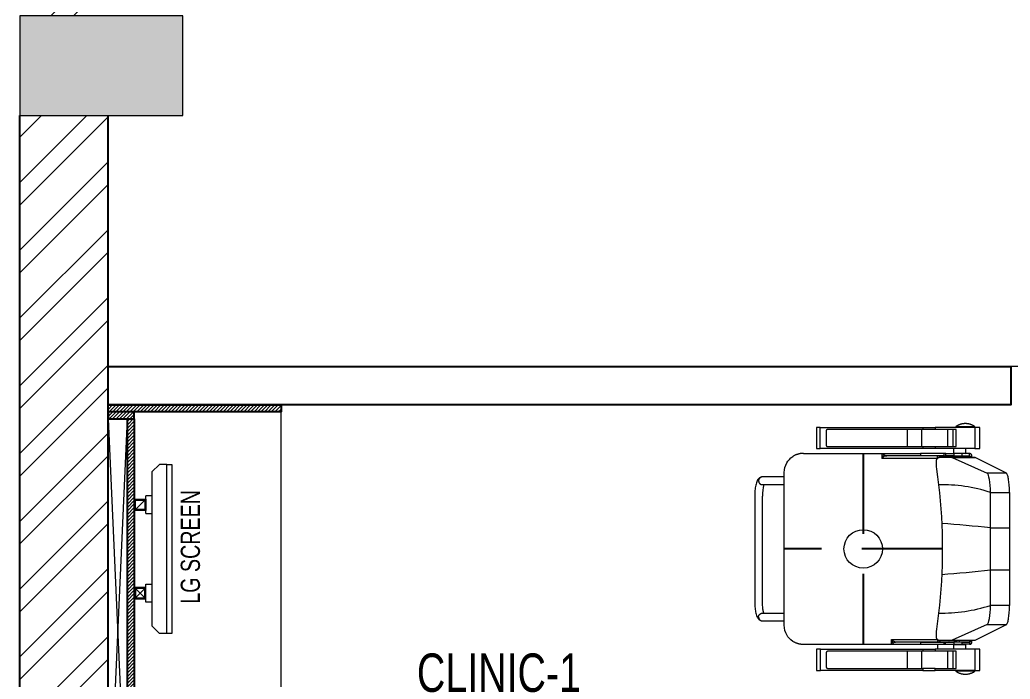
# Model space of a CAD drawing. Header units: feet. Extents: x 9066227 to 9075870, y -6882294 to -6864876.
# Drawn here: x 9066227 to 9068805, y -6870259 to -6868541 of the extents above; entities that cross this region are included whole.
import ezdxf

# ---------------------------------------------------------------- set-up
doc = ezdxf.new("R2010")
doc.units = ezdxf.units.FT
doc.header["$LTSCALE"] = 33
doc.header["$MEASUREMENT"] = 0
doc.linetypes.add('HIDDEN', pattern=[9.525, 6.35, -3.175])
for name, color, linetype, lineweight in [('A-COL', 243, 'Continuous', 9), ('column hatch', 5, 'Continuous', 0), ('Floor-Unit', 1, 'Continuous', 13), ('LENS-DIM', 252, 'Continuous', 5), ('LENS-FURNITURE', 13, 'Continuous', 9), ('LENS-PARTITION', 21, 'Continuous', 25), ('LENS-TEXT', 31, 'Continuous', 5), ('LK-FF&E WALL', 1, 'Continuous', 9), ('LK-FURNITURE', 13, 'Continuous', 9), ('LK-IT', 3, 'Continuous', 18), ('LN-ELEVATION-1', 81, 'Continuous', 25), ('LN-ELEVATION-2', 103, 'Continuous', 20), ('LN-ELEVATION-3', 125, 'Continuous', 18), ('LN-HATCH', 251, 'Continuous', 0), ('TV', 92, 'Continuous', 18)]:
    doc.layers.add(name, color=color, linetype=linetype, lineweight=lineweight)
doc.layers.add('A-WALL', color=1, linetype='Continuous')
doc.styles.add('LK TXT', font='GILC____.TTF', dxfattribs={"height": 100})
doc.styles.get("Standard").update_dxf_attribs({"font": 'GILC____.TTF'})

# ---------------------------------------------------------------- blocks, each defined once
blk = doc.blocks.new('CHAIR UNIT')
blk.add_circle((0, 0), 50.1)
at = {"layer": 'Defpoints', "linetype": 'HIDDEN'}
for p, q in [((0, 205.7), (0, -205.7)), ((-249, 0), (249, 0))]:
    blk.add_line(p, q, dxfattribs=at)
at = {"layer": 'LENS-FURNITURE'}
for points in [[(-197, 372.7), (-237.8, 291.7), (-237.8, 231.2, 0.110434), (-238, 230.4), (-238, 199.5), (-238, 199.4)], [(238, 199.4), (238, 199.5), (238, 230.4, 0.107055), (237.8, 231.2), (237.8, 291.7), (197, 372.7)], [(236, 193.5, -0.026868), (242.5, 193.2), (242.5, 193.5), (242.5, 193.7), (242.4, 194.2), (242.4, 194.5), (242.3, 194.8), (242.3, 195), (242.2, 195.2), (242.2, 195.5), (242.1, 195.7), (242, 196), (242, 196.2), (241.9, 196.5), (241.7, 196.9), (241.5, 197.4), (241.3, 197.9), (241.2, 198.1), (240.9, 198.5), (240.8, 198.8), (240.6, 199), (240.3, 199.4), (240.2, 199.6), (240, 199.8), (239.9, 200), (239.7, 200.2), (239.5, 200.4), (239.4, 200.6), (239.2, 200.7), (239, 200.9), (238.8, 201.1), (238.4, 201.4), (238, 201.7)], [(249, 73.3, 0.004277), (236, 73.4), (236, 193.3)], [(-249, 48.3, -0.00446), (-236, 48.4), (-236, 48.4), (-236.4, 48.5), (-238.1, 49), (-240.7, 49.9), (-242.8, 50.7), (-244.4, 51.5), (-245.5, 52.3), (-245.3, 52.5), (-245.1, 52.6), (-244.8, 52.9), (-244.5, 53.3), (-244.4, 53.5), (-244.2, 53.7), (-244.1, 53.8), (-244, 54), (-243.9, 54.2), (-243.6, 54.6), (-243.5, 54.8), (-243.4, 55), (-243.3, 55.2), (-243.2, 55.4), (-243.1, 55.7), (-243.1, 55.9), (-243, 56.1), (-242.9, 56.3), (-242.8, 56.7), (-242.7, 57), (-242.7, 57.2), (-242.6, 57.4), (-242.6, 57.6), (-242.6, 57.9), (-242.5, 58.1), (-242.5, 58.5), (-242.5, 58.8), (-242.5, 59)]]:
    blk.add_lwpolyline(points, format="xyb", dxfattribs=at)
for points in [[(-147.2, 331.1), (-147.2, 380.6), (-151.5, 380.5), (-155.9, 380.4), (-160.1, 380.3), (-164.3, 380.1), (-168.3, 379.8), (-172.2, 379.4), (-175.9, 379), (-179.3, 378.5), (-182.5, 378), (-185.5, 377.5), (-188.1, 376.9), (-190.5, 376.2), (-192.5, 375.6), (-194.2, 374.9), (-195.5, 374.1), (-196.4, 373.4), (-197, 372.7), (-197, 322.4)], [(-147.2, 380.6), (147.2, 380.6)], [(-54.8, 331.1), (-54.8, 380.6)], [(54.8, 331.1), (54.8, 380.6)], [(197, 322.4), (197, 372.7), (196.5, 373.4), (195.5, 374.1), (194.2, 374.9), (192.5, 375.6), (190.5, 376.2), (188.2, 376.9), (185.5, 377.5), (182.6, 378), (179.4, 378.5), (175.9, 379), (172.2, 379.4), (168.4, 379.8), (164.3, 380.1), (160.2, 380.3), (155.9, 380.4), (151.6, 380.5), (147.2, 380.6), (147.2, 331.1)], [(-237.8, 231.2), (-197, 322.4)], [(147.2, 331.1), (-147.2, 331.1)], [(197, 322.4), (237.8, 231.2)], [(197, 321.2), (197, 321.7), (197, 321.9)], [(-316.5, 290.7), (-318.5, 290.7), (-318.8, 290.3), (-319.1, 289.9), (-319.3, 289.4), (-319.9, 288.6), (-320.1, 288.1), (-320.4, 287.7), (-320.9, 286.8), (-321.2, 286.4), (-321.4, 285.9), (-321.6, 285.5), (-321.8, 285), (-322.3, 284.1), (-322.5, 283.6), (-322.7, 283.2), (-322.9, 282.7), (-323.1, 282.2), (-323.3, 281.8), (-323.5, 281.3), (-323.8, 280.4), (-324, 279.9), (-324.1, 279.4), (-324.5, 278.4), (-324.6, 277.9), (-324.7, 277.5), (-324.9, 277), (-325, 276.5), (-325.2, 275.5), (-325.5, 274.5), (-325.6, 274), (-325.7, 273.5), (-325.9, 272), (-326.1, 270.5), (-326.1, 270), (-326.2, 269.5), (-326.2, 269), (-326.3, 268.5), (-326.3, 268), (-326.3, 267.5), (-326.3, 267), (-326.3, 266.5), (-326.4, 266), (-326.4, 265.4), (-326.3, 264.9), (-326.3, 264.4), (-326.3, 263.9), (-326.3, 262.9), (-326.2, 262.4), (-326.2, 261.9), (-326.1, 261.4), (-326.1, 260.9), (-325.9, 259.4), (-325.8, 258.9), (-325.7, 258.4), (-325.7, 257.9), (-325.6, 257.4), (-325.5, 256.9), (-325.4, 256.4), (-325.2, 255.9), (-325, 254.9), (-324.9, 254.4), (-324.7, 253.9), (-324.6, 253.4), (-324.5, 253), (-324, 251.5), (-323.8, 251), (-323.6, 250.5), (-323.5, 250.1), (-323.3, 249.6), (-323.1, 249.1), (-322.9, 248.7), (-322.7, 248.2), (-322.5, 247.7), (-322.3, 247.3), (-321.8, 246.4), (-321.6, 245.9), (-321.4, 245.5), (-321.2, 245), (-320.7, 244.1), (-320.4, 243.7), (-320.1, 243.2), (-319.9, 242.8), (-319.3, 242), (-319.1, 241.5), (-318.8, 241.1), (-318.5, 240.7), (-316.5, 240.7)], [(-318.5, 240.7), (-318.5, 290.7)], [(-261.5, 290.2), (-261.5, 303.2), (-316.5, 303.2), (-316.5, 290.2), (-261.5, 290.2), (-261.5, 187)], [(-316.5, 290.2), (-316.5, 187)], [(-238, 230.2), (-238, 230.4), (-238, 290.9), (-238, 291), (-238, 291.1), (-237.9, 291.2), (-237.9, 291.3), (-237.9, 291.4), (-237.9, 291.5), (-237.8, 291.6), (-237.8, 291.7)], [(238, 230.2), (238, 230.4), (238, 290.9), (238, 291), (238, 291.1), (238, 291.2), (238, 291.3), (237.9, 291.4), (237.9, 291.5), (237.9, 291.6), (237.8, 291.7)], [(316.5, 290.4), (316.5, 303.4), (261.5, 303.4), (261.5, 290.4), (316.5, 290.4), (316.5, 187.2)], [(261.5, 290.4), (261.5, 187.2)], [(316.5, 240.9), (318.5, 240.9), (318.8, 241.3), (319.1, 241.7), (319.6, 242.6), (320.1, 243.4), (320.7, 244.3), (320.9, 244.8), (321.2, 245.2), (321.4, 245.6), (321.6, 246.1), (321.8, 246.5), (322.1, 247), (322.3, 247.5), (322.5, 247.9), (322.7, 248.4), (322.9, 248.9), (323.1, 249.3), (323.3, 249.8), (323.5, 250.3), (323.8, 251.2), (324, 251.7), (324.1, 252.2), (324.5, 253.1), (324.6, 253.6), (324.9, 254.6), (325, 255.1), (325.2, 256.1), (325.4, 256.6), (325.5, 257.1), (325.6, 257.6), (325.7, 258.1), (325.7, 258.6), (325.8, 259.1), (326, 260.1), (326.1, 261.1), (326.1, 261.6), (326.2, 262.1), (326.3, 263.1), (326.3, 263.6), (326.3, 264.1), (326.3, 264.6), (326.3, 265.1), (326.4, 265.6), (326.4, 266.1), (326.3, 266.6), (326.3, 267.1), (326.3, 267.7), (326.3, 268.2), (326.3, 268.7), (326.2, 269.7), (326.1, 270.2), (326.1, 270.7), (326, 271.7), (325.8, 272.7), (325.7, 273.2), (325.7, 273.7), (325.5, 274.7), (325.4, 275.2), (325.2, 275.7), (325, 276.7), (324.9, 277.2), (324.7, 277.6), (324.6, 278.1), (324.5, 278.6), (324.1, 279.6), (324, 280.1), (323.8, 280.6), (323.5, 281.5), (323.3, 282), (322.9, 282.9), (322.7, 283.4), (322.3, 284.3), (321.8, 285.2), (321.6, 285.7), (321.4, 286.1), (321.2, 286.6), (320.9, 287), (320.7, 287.5), (320.1, 288.3), (319.9, 288.8), (319.6, 289.2), (319.3, 289.6), (319.1, 290), (318.8, 290.5), (318.5, 290.9), (316.5, 290.9)], [(318.5, 290.9), (318.5, 240.9)], [(-248.5, 265.7), (-249.5, 266.7), (-261.5, 266.7)], [(-249.5, 234.7), (-249.5, 266.7)], [(-238, 277.2), (-242, 277.2), (-242, 283.1), (-242.2, 283.1), (-242.6, 283.1), (-242.8, 283), (-243, 283), (-243.1, 283), (-243.3, 283), (-243.5, 282.9), (-243.7, 282.9), (-244.1, 282.8), (-244.2, 282.7), (-244.4, 282.6), (-244.8, 282.5), (-244.9, 282.4), (-245.1, 282.3), (-245.3, 282.2), (-245.6, 282), (-245.8, 281.9), (-245.9, 281.8), (-246.1, 281.7), (-246.2, 281.5), (-246.4, 281.4), (-246.5, 281.3), (-246.6, 281.2), (-246.8, 281), (-246.9, 280.9), (-247, 280.7), (-247.1, 280.6), (-247.4, 280.3), (-247.5, 280.1), (-247.6, 280), (-247.7, 279.8), (-247.8, 279.6), (-247.9, 279.3), (-248.1, 278.9), (-248.2, 278.6), (-248.3, 278.4), (-248.3, 278.2), (-248.4, 278), (-248.4, 277.8), (-248.4, 277.6), (-248.4, 277.4), (-248.5, 277.3), (-248.5, 277.1), (-248.5, 276.9), (-248.5, 276.7)], [(-242.5, 257.7), (-242.5, 276.7), (-248.5, 276.7), (-248.5, 257.7)], [(-242.5, 249.3), (-242.5, 249.4), (-242.4, 249.6), (-242.2, 249.6), (-242, 249.6), (-242, 277.2), (-242.1, 277.2), (-242.1, 277.2), (-242.2, 277.1), (-242.2, 277.1), (-242.3, 277.1), (-242.3, 277), (-242.4, 277), (-242.4, 277), (-242.5, 276.9), (-242.5, 276.8), (-242.5, 276.8), (-242.5, 276.7), (-242.5, 276.7)], [(-238, 283.1), (-242, 283.1)], [(248.5, 276.7), (248.5, 277.3), (248.4, 277.4), (248.4, 277.6), (248.4, 277.8), (248.4, 278), (248.3, 278.2), (248.1, 278.7), (248.1, 278.9), (247.9, 279.3), (247.9, 279.4), (247.8, 279.6), (247.7, 279.8), (247.6, 280), (247.5, 280.1), (247.4, 280.3), (247.1, 280.6), (247, 280.7), (246.9, 280.9), (246.8, 281), (246.6, 281.2), (246.5, 281.3), (246.1, 281.7), (245.9, 281.8), (245.8, 281.9), (245.6, 282), (245.3, 282.2), (245.1, 282.3), (244.9, 282.4), (244.8, 282.5), (244.4, 282.6), (244.2, 282.7), (244.1, 282.8), (243.9, 282.8), (243.7, 282.9), (243.5, 282.9), (243.3, 283), (243.1, 283), (242.9, 283), (242.8, 283), (242.6, 283.1), (242.2, 283.1), (242, 283.1), (242, 277.2), (238, 277.2)], [(242, 283.1), (238, 283.1)], [(242.5, 249.3), (242.4, 249.5), (242.4, 249.5), (242.4, 249.5), (242.4, 249.5), (242.2, 249.6), (242, 249.6), (242, 277.2), (242.1, 277.2), (242.1, 277.2), (242.2, 277.1), (242.2, 277.1), (242.3, 277.1), (242.3, 277), (242.4, 277), (242.4, 277), (242.5, 276.9), (242.5, 276.8), (242.5, 276.8), (242.5, 276.7), (242.5, 276.7)], [(242.5, 257.7), (242.5, 276.7), (248.5, 276.7), (248.5, 257.7)], [(261.5, 266.9), (249.5, 266.9), (248.5, 265.9)], [(249.5, 266.9), (249.5, 234.9)], [(-266.5, 187), (-266.5, 241.7), (-311.5, 241.7), (-311.5, 187)], [(-266.5, 233.8), (-311.5, 233.8)], [(-261.5, 234.7), (-249.5, 234.7), (-248.5, 235.7)], [(-248.5, 215.4), (-248.5, 209.6), (-242.5, 209.6), (-242.5, 215.4), (-248.5, 215.4), (-248.5, 235.9)], [(-238, 201.8), (-238.2, 201.6), (-238.4, 201.5), (-238.6, 201.3), (-238.8, 201.1), (-238.9, 200.9), (-239.1, 200.8), (-239.3, 200.6), (-239.5, 200.4), (-239.7, 200.2), (-239.8, 200), (-240, 199.8), (-240.2, 199.6), (-240.3, 199.4), (-240.5, 199.2), (-240.6, 199), (-240.9, 198.6), (-241.1, 198.1), (-241.2, 197.9), (-241.4, 197.7), (-241.5, 197.4), (-241.6, 197.2), (-241.7, 197), (-241.8, 196.7), (-241.9, 196.5), (-241.9, 196.2), (-242, 196), (-242.1, 195.8), (-242.2, 195.5), (-242.2, 195.3), (-242.3, 195), (-242.3, 194.8), (-242.4, 194.5), (-242.4, 194), (-242.5, 193.7), (-242.5, 193.2), (-242.5, 232.1), (-242.2, 236.1), (-241.2, 240.1), (-239.5, 243.8), (-238, 246)], [(-242.5, 235.9), (-242.5, 215.4)], [(-242, 249.6), (-240.7, 249.6), (-239.3, 249.6), (-238, 249.5)], [(238, 246.1), (238.5, 245.4), (240.2, 242.4), (241.5, 239.1), (242.2, 235.6), (242.5, 232.1), (242.5, 193.2), (242.5, 84), (242.2, 81.9), (241.2, 79.8), (239.7, 77.4), (237.7, 75), (236, 73.4), (236, 73.4), (236.4, 73.5), (238.1, 74), (240.7, 74.9), (242.8, 75.7), (244.4, 76.5), (245.5, 77.3), (245.3, 77.5), (245.1, 77.6), (244.8, 77.9), (244.5, 78.3), (244.4, 78.5), (244.2, 78.7), (244.1, 78.8), (243.9, 79.2), (243.8, 79.4), (243.6, 79.6), (243.5, 79.8), (243.4, 80), (243.3, 80.2), (243.2, 80.4), (243.1, 80.7), (243.1, 80.9), (243, 81.1), (242.9, 81.3), (242.8, 81.7), (242.7, 82), (242.7, 82.2), (242.6, 82.4), (242.6, 82.6), (242.6, 82.9), (242.5, 83.1), (242.5, 83.5), (242.5, 83.8), (242.5, 84)], [(238, 249.5), (239.3, 249.6), (242, 249.6)], [(242.5, 214.3), (242.5, 209.8), (248.5, 209.8), (248.5, 214.3), (242.5, 214.3), (242.5, 235.9)], [(248.5, 235.9), (249.5, 234.9), (261.5, 234.9)], [(248.5, 214.3), (248.5, 235.9)], [(311.5, 187.2), (311.5, 241.8), (266.5, 241.8), (266.5, 187.2)], [(311.5, 234), (266.5, 234)], [(-266.5, 219.8), (-311.5, 219.8)], [(-248.5, 209.6), (-248.5, 149.4)], [(-242.5, 222.6), (-242.4, 223), (-242.4, 223.1), (-242.4, 223.1), (-242.4, 223.1), (-242.2, 223.4), (-242, 223.6)], [(-242.5, 209.6), (-242.5, 149.4)], [(242, 223.7), (242.2, 223.4), (242.4, 223.2), (242.5, 223), (242.5, 222.7)], [(242.5, 149.5), (242.5, 209.8)], [(248.5, 149.5), (248.5, 209.8)], [(311.5, 220), (266.5, 220)], [(-316.5, 155.2), (-316.5, 187), (-311.5, 187), (-311.5, 155.2)], [(-266.5, 155.2), (-266.5, 187), (-261.5, 187), (-261.5, 155.2)], [(-236, 193.5), (-236.5, 193.5), (-237.1, 193.5), (-238.2, 193.5), (-238.7, 193.5), (-239.2, 193.5), (-239.8, 193.4), (-240.3, 193.4), (-241.4, 193.3), (-242, 193.3), (-242.5, 193.2), (-242.5, 59), (-242.2, 57), (-241.2, 54.8), (-239.8, 52.5), (-237.7, 50), (-236, 48.4), (-236, 193.4)], [(-238, 199.5), (-238, 199.4), (-238, 199.1), (-238, 198.6), (-237.9, 198.4), (-237.9, 197.9), (-237.8, 197.7), (-237.7, 197.2), (-237.7, 197), (-237.6, 196.7), (-237.6, 196.5), (-237.5, 196.3), (-237.4, 196), (-237.3, 195.8), (-237.2, 195.6), (-237.1, 195.4), (-237, 195.1), (-236.9, 194.9), (-236.8, 194.7), (-236.5, 194.1), (-236.3, 193.9), (-236.2, 193.7), (-236.1, 193.5), (-235.8, 193.1), (-235.5, 192.7), (-235.3, 192.6), (-235.1, 192.4), (-235, 192.2), (-234.8, 192), (-234.6, 191.9), (-234.2, 191.6), (-233.9, 191.3), (-233.5, 191), (-233.3, 190.9), (-233, 190.7), (-232.6, 190.5), (-232.4, 190.4), (-232, 190.2), (-231.7, 190.1), (-231.5, 190), (-231.1, 189.8), (-230.8, 189.8), (-230.6, 189.7), (-230.4, 189.7), (-230.1, 189.6), (-229.9, 189.5), (-229.7, 189.5), (-229.4, 189.5), (-228.9, 189.4), (-228.7, 189.4), (-228.5, 189.4), (-228.2, 189.4), (-228, 189.4), (-214.9, 189.4)], [(-214.9, 189.4), (-208.1, 190.4), (-187.4, 193.3), (-166.6, 195.9), (-145.8, 198.2), (-125, 200.2), (-104.2, 201.9), (-83.3, 203.3), (-62.4, 204.4), (-41.5, 205.2), (-20.6, 205.7), (0.3, 205.8), (21.2, 205.6), (42.1, 205.2), (63, 204.4), (83.9, 203.3), (104.8, 201.9), (125.6, 200.2), (146.5, 198.2), (167.2, 195.8), (188, 193.2), (208.7, 190.3), (214.9, 189.4)], [(214.9, 189.4), (228, 189.4), (228.3, 189.4), (228.5, 189.4), (228.7, 189.4), (229, 189.4), (229.5, 189.5), (229.7, 189.5), (229.9, 189.5), (230.6, 189.7), (230.9, 189.8), (231.1, 189.8), (231.3, 189.9), (231.6, 190), (231.8, 190.1), (232, 190.2), (232.2, 190.3), (232.4, 190.4), (232.7, 190.5), (233.1, 190.7), (233.3, 190.9), (233.5, 191), (233.9, 191.3), (234.3, 191.6), (234.6, 191.9), (234.8, 192), (235, 192.2), (235.2, 192.4), (235.3, 192.6), (235.5, 192.7), (235.8, 193.1), (236.1, 193.5), (236.4, 193.9), (236.5, 194.1), (236.6, 194.3), (236.9, 194.7), (237, 194.9), (237.1, 195.1), (237.2, 195.4), (237.3, 195.6), (237.4, 195.8), (237.5, 196), (237.5, 196.3), (237.6, 196.5), (237.7, 196.7), (237.8, 197.4), (237.9, 197.7), (237.9, 197.9), (238, 198.4), (238, 198.6), (238, 198.9), (238, 199.1), (238, 199.4), (238, 199.5)], [(261.5, 194), (248.5, 194)], [(261.5, 155.4), (261.5, 187.2), (266.5, 187.2), (266.5, 155.4)], [(-316.5, -111.8), (-316.5, 155.2), (-311.5, 155.2), (-311.5, -91.8), (-311.5, -92), (-311.5, -92.1), (-311.5, -92.3), (-311.5, -92.5), (-311.4, -92.7), (-311.4, -93), (-311.3, -93.2), (-311.3, -93.3), (-311.2, -93.6), (-311.1, -93.8), (-311, -93.9), (-310.9, -94.1), (-310.9, -94.3), (-310.6, -94.7), (-310.5, -94.8), (-310.4, -95), (-310.3, -95.1), (-310.1, -95.2), (-309.9, -95.5), (-309.8, -95.6), (-309.7, -95.7), (-309.2, -96), (-309.1, -96.1), (-309, -96.2), (-308.8, -96.2), (-308.5, -96.4), (-308.2, -96.5), (-308, -96.6), (-307.7, -96.7), (-307.5, -96.7), (-307.3, -96.7), (-307.2, -96.8), (-307, -96.8), (-306.8, -96.8), (-306.7, -96.8), (-306.5, -96.8), (-271.5, -96.8), (-271.3, -96.8), (-271.2, -96.8), (-271, -96.8), (-270.8, -96.8), (-270.5, -96.7), (-270.3, -96.7), (-270, -96.6), (-269.8, -96.5), (-269.7, -96.5), (-269.5, -96.4), (-269.2, -96.2), (-269.1, -96.2), (-268.9, -96.1), (-268.8, -96), (-268.6, -95.9), (-268.3, -95.7), (-268.2, -95.6), (-268.1, -95.5), (-267.8, -95.2), (-267.7, -95.1), (-267.6, -95), (-267.5, -94.8), (-267.4, -94.7), (-267.3, -94.5), (-267.2, -94.4), (-267.1, -94.1), (-267, -93.9), (-266.9, -93.6), (-266.8, -93.5), (-266.7, -93.3), (-266.7, -93.2), (-266.6, -93), (-266.6, -92.7), (-266.5, -92.5), (-266.5, -92.3), (-266.5, -92), (-266.5, -91.8), (-266.5, 155.2), (-261.5, 155.2), (-261.5, -111.8)], [(316.5, 155.4), (316.5, -111.6), (261.5, -111.6), (261.5, -121.6), (316.5, -121.6), (316.5, -111.6)], [(261.5, -111.6), (261.5, 155.4), (266.5, 155.4), (266.5, -91.6), (266.5, -91.8), (266.5, -91.9), (266.5, -92.1), (266.5, -92.3), (266.6, -92.5), (266.6, -92.6), (266.6, -92.8), (266.7, -93.1), (266.8, -93.3), (266.8, -93.4), (266.9, -93.6), (267, -93.8), (267.1, -93.9), (267.1, -94.1), (267.2, -94.2), (267.3, -94.4), (267.4, -94.5), (267.5, -94.6), (267.6, -94.8), (267.7, -94.9), (267.8, -95), (268.1, -95.3), (268.2, -95.4), (268.3, -95.5), (268.6, -95.7), (268.8, -95.8), (268.9, -95.9), (269, -96), (269.4, -96.1), (269.8, -96.3), (270, -96.4), (270.3, -96.5), (270.5, -96.5), (270.6, -96.5), (270.8, -96.6), (271, -96.6), (271.2, -96.6), (271.5, -96.6), (306.5, -96.6), (306.7, -96.6), (306.8, -96.6), (307, -96.6), (307.2, -96.6), (307.3, -96.5), (307.5, -96.5), (307.7, -96.5), (308, -96.4), (308.2, -96.3), (308.3, -96.3), (308.6, -96.1), (308.8, -96), (308.9, -96), (309.1, -95.9), (309.2, -95.8), (309.4, -95.7), (309.7, -95.5), (309.8, -95.4), (309.9, -95.3), (310.1, -95), (310.3, -94.9), (310.4, -94.8), (310.6, -94.5), (310.7, -94.4), (310.8, -94.2), (310.9, -94.1), (310.9, -93.9), (311, -93.8), (311.1, -93.4), (311.2, -93.3), (311.3, -93.1), (311.4, -92.8), (311.4, -92.6), (311.4, -92.5), (311.5, -92.3), (311.5, -92.1), (311.5, -91.9), (311.5, -91.8), (311.5, -91.6), (311.5, 155.4)], [(-266.5, 152.7), (-311.5, 152.7)], [(-248.5, 50.7), (-248.5, 52.8), (-248.5, 149.4), (-242.5, 149.4), (-242.5, 61.3)], [(248.5, 75.6), (248.5, 149.5), (242.5, 149.5), (242.5, 83.8)], [(311.5, 152.9), (266.5, 152.9)], [(-266.5, 115.3), (-311.5, 115.3)], [(311.5, 115.5), (266.5, 115.5)], [(246.5, 78.1), (246.2, 77.9), (245.5, 77.3)], [(-249, -155.7), (-249, 48.3), (-249, 48.5), (-249, 48.6), (-249, 48.8), (-249, 49), (-248.9, 49.2), (-248.9, 49.4), (-248.9, 49.6), (-248.8, 49.8), (-248.8, 49.9), (-248.7, 50.1), (-248.6, 50.5), (-248.4, 50.8), (-248.4, 51), (-248.3, 51.1), (-248.2, 51.3), (-248, 51.6), (-247.9, 51.8), (-247.8, 51.9), (-247.6, 52.1), (-247.5, 52.2), (-247.3, 52.5), (-247.1, 52.6), (-247, 52.7), (-246.9, 52.9), (-246.7, 53), (-246.6, 53.1), (-246.3, 52.9), (-245.5, 52.3)], [(-248.5, 52.8), (-246.9, 52.8)], [(-246.6, 53.1), (-246.2, 53.4), (-245.8, 53.7), (-245.5, 54), (-245.1, 54.4), (-245, 54.6), (-244.7, 54.9), (-244.5, 55.1), (-244.4, 55.3), (-244.2, 55.5), (-244.1, 55.7), (-244, 55.9), (-243.9, 56.1), (-243.6, 56.5), (-243.5, 56.8), (-243.4, 57), (-243.3, 57.2), (-243.2, 57.4), (-243.1, 57.9), (-242.9, 58.3), (-242.8, 58.8), (-242.7, 59), (-242.7, 59.2), (-242.6, 59.5), (-242.6, 59.7), (-242.6, 59.9), (-242.5, 60.2), (-242.5, 60.7), (-242.5, 60.9), (-242.5, 61.1)], [(248.5, 75.7), (248.7, 75.2), (248.7, 75), (248.8, 74.8), (248.8, 74.7), (248.9, 74.5), (249, 74), (249, 73.8), (249, 73.5), (249, 73.3), (249, -155.7)], [(-249, -155.7), (-249, -156.3), (-249, -156.8), (-249, -157.3), (-249, -157.9), (-248.9, -158.4), (-248.9, -159.5), (-248.8, -160), (-248.7, -161.1), (-248.7, -161.6), (-248.6, -162.1), (-248.5, -162.7), (-248.4, -163.7), (-248.3, -164.2), (-248.1, -165.3), (-248, -165.8), (-247.9, -166.3), (-247.7, -166.9), (-247.6, -167.4), (-247.5, -167.9), (-247.2, -168.9), (-246.9, -170), (-246.8, -170.5), (-246.4, -171.5), (-246.3, -172), (-246.1, -172.5), (-245.9, -173), (-245.7, -173.5), (-245.5, -174), (-245.3, -174.5), (-244.7, -176), (-244.5, -176.5), (-243.8, -177.9), (-243.1, -179.3), (-242.6, -180.3), (-242.3, -180.7), (-242, -181.2), (-241.7, -181.7), (-241.2, -182.6), (-240.9, -183)], [(249, -155.7), (249, -156.3), (249, -156.8), (249, -157.3), (248.9, -157.9), (248.9, -158.4), (248.9, -159.5), (248.8, -160), (248.8, -160.5), (248.7, -161.1), (248.7, -161.6), (248.6, -162.1), (248.5, -162.7), (248.4, -163.7), (248.3, -164.2), (248.2, -164.8), (248.1, -165.3), (248, -165.8), (247.9, -166.3), (247.7, -166.9), (247.6, -167.4), (247.5, -167.9), (247.2, -168.9), (246.9, -170), (246.8, -170.5), (246.4, -171.5), (246.3, -172), (246.1, -172.5), (245.9, -173), (245.7, -173.5), (245.5, -174), (245.3, -174.5), (245.1, -175), (244.7, -176), (244.5, -176.5), (244, -177.4), (243.8, -177.9), (243.6, -178.4), (243.1, -179.3), (242.8, -179.8), (242, -181.2), (241.7, -181.7), (241.2, -182.6), (240.9, -183), (236.9, -188.4), (233, -192.4), (228.7, -196), (224, -199), (218.3, -201.8), (212.4, -203.9), (205.8, -205.3), (199, -205.7), (199, -205.7)], [(-199, -205.7), (-199, -205.7), (-205.8, -205.3), (-212.4, -203.9), (-218.3, -201.8), (-224, -199), (-228.7, -196), (-233, -192.4), (-236.9, -188.4), (-240.9, -183), (-240.9, -183.1), (-240.9, -183.1)], [(199, -205.7), (-199, -205.7)], [(-187.5, -205.7), (-187.5, -262.7), (-187.4, -264.6), (-186.9, -266.5), (-186.2, -268.2), (-185.3, -269.8), (-184.3, -271.2), (-183, -272.5), (-181.5, -273.7), (-179.7, -274.9), (-177.6, -276.1), (-175, -277.2), (-172, -278.2), (-169, -279.1), (-165.8, -279.8), (-162.6, -280.5), (-159.2, -281), (-155.7, -281.4), (-152.2, -281.8), (-148.5, -282.1), (-144.8, -282.3), (-141.1, -282.4), (-137.5, -282.4), (137.5, -282.4), (139.5, -282.4), (143.2, -282.3), (146.9, -282.2), (150.6, -281.9), (154.2, -281.6), (157.6, -281.2), (161, -280.7), (164.3, -280.1), (167.4, -279.5), (170.3, -278.7), (173.2, -277.8), (175.9, -276.8), (178.6, -275.6), (180.7, -274.3), (182.4, -273), (183.8, -271.7), (185, -270.2), (186, -268.6), (186.8, -266.9), (187.3, -265.1), (187.5, -263.3), (187.5, -262.7), (187.5, -205.7)], [(-177.5, -272.4), (-177.3, -272.4), (-176.8, -272.4), (-176.3, -272.4), (-176.1, -272.3), (-175.8, -272.3), (-175.6, -272.3), (-175.4, -272.2), (-175.1, -272.2), (-174.9, -272.1), (-174.4, -272), (-174.2, -271.9), (-174, -271.8), (-173.8, -271.7), (-173.3, -271.6), (-173.1, -271.5), (-172.5, -271.1), (-172.3, -271), (-171.9, -270.8), (-171.5, -270.5), (-171.1, -270.2), (-170.9, -270), (-170.8, -269.9), (-170.4, -269.6), (-170.1, -269.2), (-169.9, -269), (-169.6, -268.7), (-169.5, -268.5), (-169.3, -268.3), (-169.2, -268.1), (-169.1, -267.9), (-168.9, -267.7), (-168.7, -267.3), (-168.5, -266.9), (-168.4, -266.6), (-168.3, -266.4), (-168.2, -266.2), (-168.1, -266), (-168, -265.8), (-167.9, -265.3), (-167.8, -265.1), (-167.8, -264.8), (-167.7, -264.6), (-167.7, -264.4), (-167.6, -264.1), (-167.6, -263.9), (-167.6, -263.7), (-167.5, -263), (-167.5, -262.7), (-167.5, -205.7)], [(177.5, -272.4), (177.3, -272.4), (176.8, -272.4), (176.3, -272.4), (176.1, -272.3), (175.8, -272.3), (175.6, -272.3), (175.4, -272.2), (175.1, -272.2), (174.9, -272.1), (174.4, -272), (174.2, -271.9), (174, -271.8), (173.8, -271.7), (173.3, -271.6), (173.1, -271.5), (172.9, -271.4), (172.7, -271.2), (172.5, -271.1), (172.3, -271), (171.9, -270.8), (171.7, -270.6), (171.5, -270.5), (171.3, -270.3), (171.1, -270.2), (170.9, -270), (170.8, -269.9), (170.4, -269.6), (169.9, -269), (169.8, -268.9), (169.6, -268.7), (169.5, -268.5), (169.3, -268.3), (169.2, -268.1), (169.1, -267.9), (168.9, -267.7), (168.7, -267.3), (168.5, -266.9), (168.4, -266.6), (168.3, -266.4), (168.2, -266.2), (168.1, -266), (168, -265.8), (167.9, -265.5), (167.8, -265.1), (167.8, -264.8), (167.7, -264.6), (167.7, -264.4), (167.6, -264.1), (167.6, -263.9), (167.6, -263.7), (167.5, -263), (167.5, -262.7), (167.5, -205.7)], [(-187.5, -262.7), (-187.5, -263.2), (-187.4, -263.7), (-187.4, -264.1), (-187.3, -264.4), (-187.3, -264.6), (-187.2, -264.8), (-187.2, -265.1), (-187.1, -265.3), (-187, -265.8), (-186.9, -266), (-186.8, -266.2), (-186.7, -266.4), (-186.6, -266.6), (-186.5, -266.9), (-186.3, -267.3), (-186.1, -267.7), (-185.9, -267.9), (-185.8, -268.1), (-185.7, -268.3), (-185.5, -268.5), (-185.4, -268.7), (-185.1, -269), (-184.9, -269.2), (-184.6, -269.6), (-184.2, -269.9), (-183.9, -270.2), (-183.7, -270.3), (-183.5, -270.5), (-183.1, -270.8), (-182.7, -271), (-182.5, -271.1), (-181.9, -271.5), (-181.7, -271.6), (-181.2, -271.7), (-181, -271.8), (-180.8, -271.9), (-180.5, -272), (-180.1, -272.1), (-179.9, -272.2), (-179.6, -272.2), (-179.4, -272.3), (-179.2, -272.3), (-178.9, -272.3), (-178.7, -272.4), (-178.2, -272.4), (-177.7, -272.4), (-177.5, -272.4)], [(167.5, -258.6), (166.8, -258.9), (165.4, -259.4), (163.6, -259.8), (161.5, -260.3), (159.2, -260.7), (156.7, -261.1), (153.9, -261.5), (150.9, -261.8), (147.8, -262.1), (144.6, -262.3), (141.3, -262.4), (138.1, -262.4), (137.5, -262.4), (-137.5, -262.4)], [(177.5, -272.4), (177.7, -272.4), (178.2, -272.4), (178.7, -272.4), (178.9, -272.3), (179.2, -272.3), (179.4, -272.3), (179.6, -272.2), (179.9, -272.2), (180.1, -272.1), (180.5, -272), (180.8, -271.9), (181, -271.8), (181.2, -271.7), (181.7, -271.6), (181.9, -271.5), (182.5, -271.1), (182.7, -271), (182.9, -270.9), (183.1, -270.8), (183.3, -270.6), (183.5, -270.5), (183.7, -270.3), (183.9, -270.2), (184.2, -269.9), (184.6, -269.6), (184.9, -269.2), (185.1, -269), (185.2, -268.9), (185.4, -268.7), (185.7, -268.3), (185.8, -268.1), (185.9, -267.9), (186.1, -267.7), (186.3, -267.3), (186.5, -266.9), (186.6, -266.6), (186.7, -266.4), (186.8, -266.2), (187, -265.8), (187.1, -265.3), (187.2, -265.1), (187.2, -264.8), (187.3, -264.6), (187.3, -264.4), (187.4, -264.1), (187.4, -263.9), (187.5, -263.4), (187.5, -263.2), (187.5, -262.7)]]:
    blk.add_lwpolyline(points, dxfattribs=at)
for points in [[(-248.5, 235.9), (-242.5, 235.9), (-242.5, 257.7), (-248.5, 257.7)], [(248.5, 257.7), (242.5, 257.7), (242.5, 235.9), (248.5, 235.9)], [(316.5, 187.2), (311.5, 187.2), (311.5, 155.4), (316.5, 155.4)], [(-261.5, -111.8), (-316.5, -111.8), (-316.5, -121.8), (-261.5, -121.8)]]:
    blk.add_lwpolyline(points, close=True, dxfattribs=at)
for centre, radius, start, end in [((247.3, 203.6), 414.6, 162.0923, 181.0762), ((4674.9, -167.5), 4755.9, 173.9822, 175.5169), ((-4674.9, -167.5), 4755.9, 4.4831, 6.0178), ((-247.3, 203.6), 414.6, 358.9238, 17.9077), ((-140.4, -164.1), 98.4, 253.9957, 271.677)]:
    blk.add_arc(centre, radius, start, end, dxfattribs=at)
for points in [[(-147.2, 331.1), (-173.1, 331.1), (-194.7, 327.3), (-197, 322.4)], [(197, 322.4), (194.8, 327.3), (173.2, 331.1), (147.2, 331.1)]]:
    blk.add_open_spline(points, degree=3, dxfattribs=at)
blk = doc.blocks.new('rtf')
at = {"color": 0, "linetype": 'ByBlock', "lineweight": -2}
for p, q in [((16412.5, -172798.8), (16452.4, -172798.8)), ((16412.5, -172810.8), (16412.5, -172798.8)), ((16425.3, -172793.1), (16535.3, -172793.1)), ((16535.3, -172793.1), (16535.3, -172817.1)), ((16412.5, -172810.8), (16452.4, -172810.8)), ((16425.3, -172817.1), (16535.3, -172817.1))]:
    blk.add_line(p, q, dxfattribs=at)
for centre, radius, start, end in [((16412.5, -172805.1), 17.5, 21.0506, 340.9422), ((16444.5, -172804.8), 9.89, 322.6562, 37.3438)]:
    blk.add_arc(centre, radius, start, end, dxfattribs=at)
blk = doc.blocks.new('dsg')
at = {"color": 0, "linetype": 'ByBlock', "lineweight": -2}
for radius in [155, 143, 25, 20]:
    blk.add_circle((11491.5, -171102.6), radius, dxfattribs=at)
blk.add_blockref('rtf', (-5117.5, 1702.9), dxfattribs=at)
blk = doc.blocks.new('CLINIC - CABINET SINK')
at = {"layer": 'LN-HATCH', "ltscale": 0.5}
h = blk.add_hatch(dxfattribs=at)
h.set_pattern_fill('ANSI31', color=256, scale=2)
h.set_pattern_definition([(45, (4052861.5004, 1708016.356), (-4.4901280605, 4.4901280605), [])])
h.paths.add_polyline_path([(-563.4, 157), (564.6, 157), (564.6, 175), (-563.4, 175)])
h.paths.add_polyline_path([(582.6, 225), (600.6, 225), (600.6, -225), (582.6, -225)])
h.paths.add_polyline_path([(564.6, 225), (582.6, 225), (582.6, 157), (564.6, 157)])
h.paths.add_polyline_path([(-581.4, 225), (-599.4, 225), (-599.4, -225), (-581.4, -225)])
h.paths.add_polyline_path([(-581.4, 225), (-563.4, 225), (-563.4, 157), (-581.4, 157)])
at = {"layer": 'LN-ELEVATION-1', "ltscale": 0.5}
for points in [[(-581.4, 225), (-599.4, 225), (-599.4, -225), (-581.4, -225)], [(-581.4, 225), (-563.4, 225), (-563.4, 157), (-581.4, 157)], [(564.6, 225), (582.6, 225), (582.6, 157), (564.6, 157)], [(582.6, 225), (600.6, 225), (600.6, -225), (582.6, -225)], [(-563.4, 157), (564.6, 157), (564.6, 175), (-563.4, 175)]]:
    blk.add_lwpolyline(points, close=True, dxfattribs=at)
at = {"layer": 'LN-ELEVATION-2', "ltscale": 0.5}
blk.add_line((582.6, -225), (-581.4, -225), dxfattribs=at)
at = {"layer": 'LN-HATCH', "ltscale": 0.5}
for p, q in [((564.6, 225), (-563.4, 175)), ((-563.4, 225), (564.6, 175))]:
    blk.add_line(p, q, dxfattribs=at)
at = {"layer": 'LN-ELEVATION-3', "xscale": -1, "rotation": 41.1558274151866}
blk.add_blockref('dsg', (-103569.3, 136346.7), dxfattribs=at)
blk = doc.blocks.new('CLINIC SCREEN')
at = {"layer": 'TV'}
for p, q in [((-103.1, 42.9), (-127.4, 18.6)), ((-127.4, 42.9), (-103.1, 18.6)), ((102.7, 42.9), (127, 18.6))]:
    blk.add_line(p, q, dxfattribs=at)
at = {"layer": 'TV', "ltscale": 12}
for p, q in [((-220, -19.4), (-200.6, 0)), ((200.6, 0), (-200.6, 0)), ((-138.5, 0), (-138.5, 15.5)), ((-138.5, 15.5), (-92, 15.5)), ((-92, 15.5), (-92, 0)), ((92, 15.5), (92, 0)), ((92, 15.5), (138.5, 15.5)), ((138.5, 0), (138.5, 15.5)), ((220, -19.4), (200.6, 0)), ((-220, -38.8), (-220, -19.4)), ((220, -38.8), (220, -19.4))]:
    blk.add_line(p, q, dxfattribs=at)
at = {"layer": 'TV'}
for points in [[(-130.4, 15.5), (-100.1, 15.5), (-100.1, 45.9), (-130.4, 45.9)], [(-127.4, 18.6), (-103.1, 18.6), (-103.1, 42.9), (-127.4, 42.9)], [(130, 15.5), (99.7, 15.5), (99.7, 45.9), (130, 45.9)], [(127, 18.6), (102.7, 18.6), (102.7, 42.9), (127, 42.9)]]:
    blk.add_lwpolyline(points, close=True, dxfattribs=at)
at = {"layer": 'TV', "ltscale": 12}
blk.add_lwpolyline([(-220, -51.7), (-220, -38.8), (220, -38.8), (220, -51.7)], close=True, dxfattribs=at)
at = {"layer": 'Floor-Unit', "color": 0, "ltscale": 2, "insert": (5.2, -100.4), "char_height": 50, "attachment_point": 5}
blk.add_mtext_dynamic_manual_height_columns('LG SCREEN', width=466.48, gutter_width=12.5, heights=[0], dxfattribs=at)
blk = doc.blocks.new('A$C201422ec')
at = {"layer": 'column hatch'}
h = blk.add_hatch(color=8, dxfattribs=at)
h.dxf.hatch_style = 1
h.paths.add_polyline_path([(0, 0), (-330, 0), (-330, -260), (0, -260)])
h.paths.add_polyline_path([(-3690.1, 62), (-3887.1, 62), (-4117.1, 62), (-4116.1, -197.9), (-3886.1, -198), (-3690.1, -198)])
h.paths.add_polyline_path([(4651, 55.1), (4426.9, 3.7), (4340.4, -21.2), (4434.5, -347.9), (4521, -323), (4745, -270.6)])
h.paths.add_polyline_path([(-761.1, 3932.8), (-1101.1, 3932.8), (-1101.1, 3672.8), (-761.1, 3672.8)])
h.paths.add_polyline_path([(3706, 4112.4), (3308.2, 4001.4), (3380.2, 3751.5), (3780.3, 3853.6)])
h.paths.add_polyline_path([(-3693.1, 3954.2), (-3887.1, 3954.2), (-4117.1, 3954.2), (-4117.1, 3694.2), (-3887.1, 3694.2), (-3693.1, 3694.2)])
h.paths.add_polyline_path([(-3660.1, 7608.7), (-4117.1, 7608.7), (-4117.1, 7245.2), (-3660.1, 7245.2)])
h.paths.add_polyline_path([(-3682.1, 6364.5), (-3887.1, 6364.5), (-4117.1, 6364.5), (-4117.1, 6105.7), (-3887.1, 6105.7), (-3682.1, 6104.5)])
h.paths.add_polyline_path([(-726.3, 7094.4), (-1068.3, 7154.3), (-1108, 6927.8), (-1127, 6819.4), (-782.2, 6759), (-763.2, 6867.3)])
h.paths.add_polyline_path([(3062.6, 6477.8), (2701.1, 6536.6), (2665.9, 6208.2), (3150, 6156.3)])
h.paths.add_polyline_path([(3239.9, -8641.2), (3010.1, -8632), (2875.1, -8632), (2875.1, -8902), (3239.9, -8902)])
h.paths.add_polyline_path([(165.5, -7784.8), (-494.9, -7568.3), (-579, -7824.8), (80.8, -8043.3)])
h.paths.add_polyline_path([(-3547.1, -6604.8), (-3887.1, -6601.6), (-4117.1, -6602.7), (-4115.7, -6888.5), (-4036.9, -6888.5), (-3557.2, -6904.7)])
h.paths.add_polyline_path([(-26.4, -3503.7), (-356.4, -3503.7), (-356.4, -3763.7), (-26.4, -3763.7)])
h.paths.add_polyline_path([(-3707.1, -3360.5), (-3887.1, -3360.5), (-4117.1, -3360.5), (-4117.1, -3620.5), (-3901.1, -3620.5), (-3707.1, -3620.5)])
at = {"layer": 'LN-HATCH'}
h = blk.add_hatch(dxfattribs=at)
h.set_pattern_fill('ANSI32', color=256, scale=333, angle=180)
h.set_pattern_definition([(225, (-10989239.55, 5495545.76), (88.2999593, -88.2999593), []), (225, (-10989298.42, 5495545.76), (88.2999593, -88.2999593), [])])
h.paths.add_polyline_path([(3437.1, -3715.3), (5525.8, -3611.1), (4745, -270.6), (4521, -323), (5239.2, -3395.2), (3215.7, -3496.1), (3010.1, -8632), (3239.9, -8641.2)])
h.paths.add_polyline_path([(3780.3, 3853.6), (3557.3, 3796.7), (4426.9, 3.7), (4651, 55.1)])
h.paths.add_polyline_path([(3150, 6156.3), (2904.5, 6182.6), (3484.5, 4050.6), (3706, 4112.4)])
h.paths.add_polyline_path([(-726.3, 7094.4), (-763.2, 6867.3), (2676.5, 6307.6), (2701.1, 6536.6)])
h.paths.add_polyline_path([(-1068.3, 7154.3), (-3660.1, 7608.7), (-3660.1, 7375.2), (-1108, 6927.8)])
h.paths.add_polyline_path([(-3887.1, 7245.2), (-4117.1, 7245.2), (-4117.1, 6364.5), (-3887.1, 6364.5)])
h.paths.add_polyline_path([(-3887.1, 6105.7), (-4117.1, 6105.7), (-4117.1, 3954.2), (-3887.1, 3954.2)])
h.paths.add_polyline_path([(-3887.1, 3694.2), (-3889.1, 3694.2), (-4117.1, 3694.2), (-4117.1, 62), (-3887.1, 62)])
h.paths.add_polyline_path([(-3886.1, -198), (-4116.1, -197.9), (-4117.1, -3360.4), (-4117.1, -3360.5), (-3887.1, -3360.5)])
h.paths.add_polyline_path([(-3901.1, -3620.5), (-4117.1, -3620.5), (-4117.1, -6602.7), (-3887.1, -6601.6)])
at = {"layer": 'A-COL'}
for points in [[(-3887.1, 3954.2), (-4117.1, 3954.2), (-4117.1, 3694.2), (-3887.1, 3694.2)], [(-3889.1, 3694.2), (-3693.1, 3694.2), (-3693.1, 3954.2), (-3887.1, 3954.2)]]:
    blk.add_lwpolyline(points, dxfattribs=at)
at = {"layer": 'A-WALL'}
for p, q in [((-4117.1, 62), (-4117.1, 3694.2)), ((-3887.1, 62), (-3887.1, 3694.2))]:
    blk.add_line(p, q, dxfattribs=at)
blk = doc.blocks.new('A$Ce8b6d310')
at = {"layer": 'LENS-DIM', "color": 2}
blk.add_lwpolyline([(6474.6, -175.4), (6199.1, 1003.2), (5884.8, 929.8), (5747.5, 1517.1), (5957.5, 1565.5), (6044, 1590.4), (5348, 4626.8), (-2269.9, 4626.8), (-2269.9, 1648.7), (-2072.9, 1648.7), (-2072.9, 1388.7), (-2268.9, 1388.7), (-2269.8, -1314)], dxfattribs=at)
blk.add_blockref('A$C201422ec', (1617.2, 1586.7), dxfattribs=at)

msp = doc.modelspace()

# ---------------------------------------------------------------- linework, layer by layer
at = {"layer": 'LENS-PARTITION'}
msp.add_lwpolyline([(9066457.2, -6869444.9), (9068807.2, -6869444.9), (9068807.2, -6869544.9), (9066457.2, -6869544.9)], close=True, dxfattribs=at)

# ---------------------------------------------------------------- block references
msp.add_blockref('A$Ce8b6d310', (9068727.1, -6874071.7), dxfattribs=at)
at = {"layer": 'LK-FF&E WALL', "xscale": -1, "rotation": 90}
msp.add_blockref('CLINIC - CABINET SINK', (9066682.2, -6870144.3), dxfattribs=at)
at = {"layer": 'LK-FURNITURE', "rotation": 270}
msp.add_blockref('CHAIR UNIT', (9068422.8, -6869919.9), dxfattribs=at)
at = {"layer": 'LK-IT', "rotation": 90.00000000000006}
msp.add_blockref('CLINIC SCREEN', (9066571.1, -6869919.9), dxfattribs=at)

# ---------------------------------------------------------------- texts
at = {"layer": 'LENS-TEXT', "color": 0, "linetype": 'Continuous', "ltscale": 3, "insert": (9067474.4, -6870243), "char_height": 100, "attachment_point": 5, "style": 'LK TXT'}
msp.add_mtext_dynamic_manual_height_columns('CLINIC-1', width=337.047, gutter_width=1, heights=[0], dxfattribs=at)

doc.saveas('drawing.dxf')
